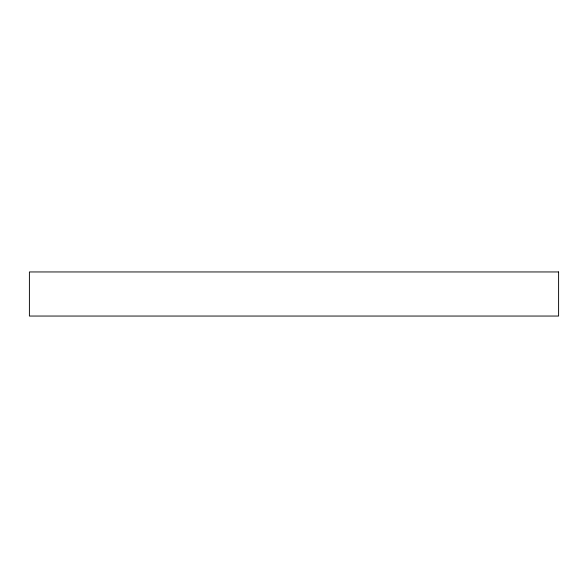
<?xml version="1.0" encoding="UTF-8"?>
<svg xmlns="http://www.w3.org/2000/svg" width="588" height="588" viewBox="0 0 588 588"><rect width="100%" height="100%" fill="white"/><g stroke="black" fill="none" stroke-linecap="round" stroke-linejoin="round"><path stroke-width="0.88" d="M558.6 271.95L29.4 271.95L29.4 316.05L558.6 316.05L558.6 271.95"/></g></svg>
